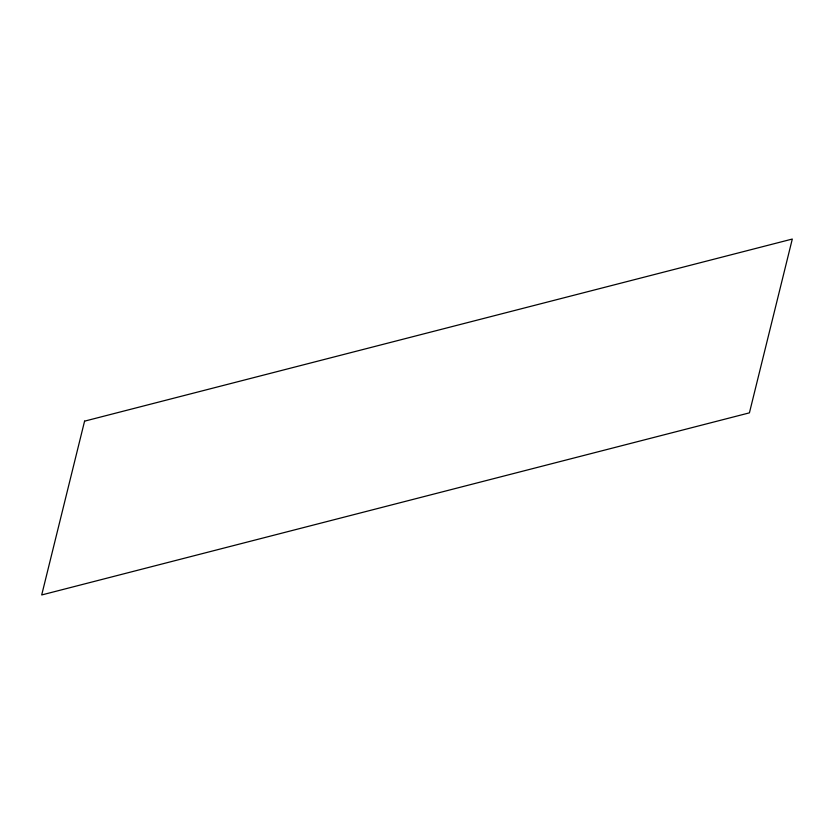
<?xml version="1.0" encoding="UTF-8"?>
<svg xmlns="http://www.w3.org/2000/svg" width="834" height="834" viewBox="0 0 834 834"><rect width="100%" height="100%" fill="white"/><g stroke="black" fill="none" stroke-linecap="round" stroke-linejoin="round"><path stroke-width="1.25" d="M84.578 421.149L41.7 594.955L749.422 412.851L792.3 239.045L84.578 421.149"/></g></svg>
